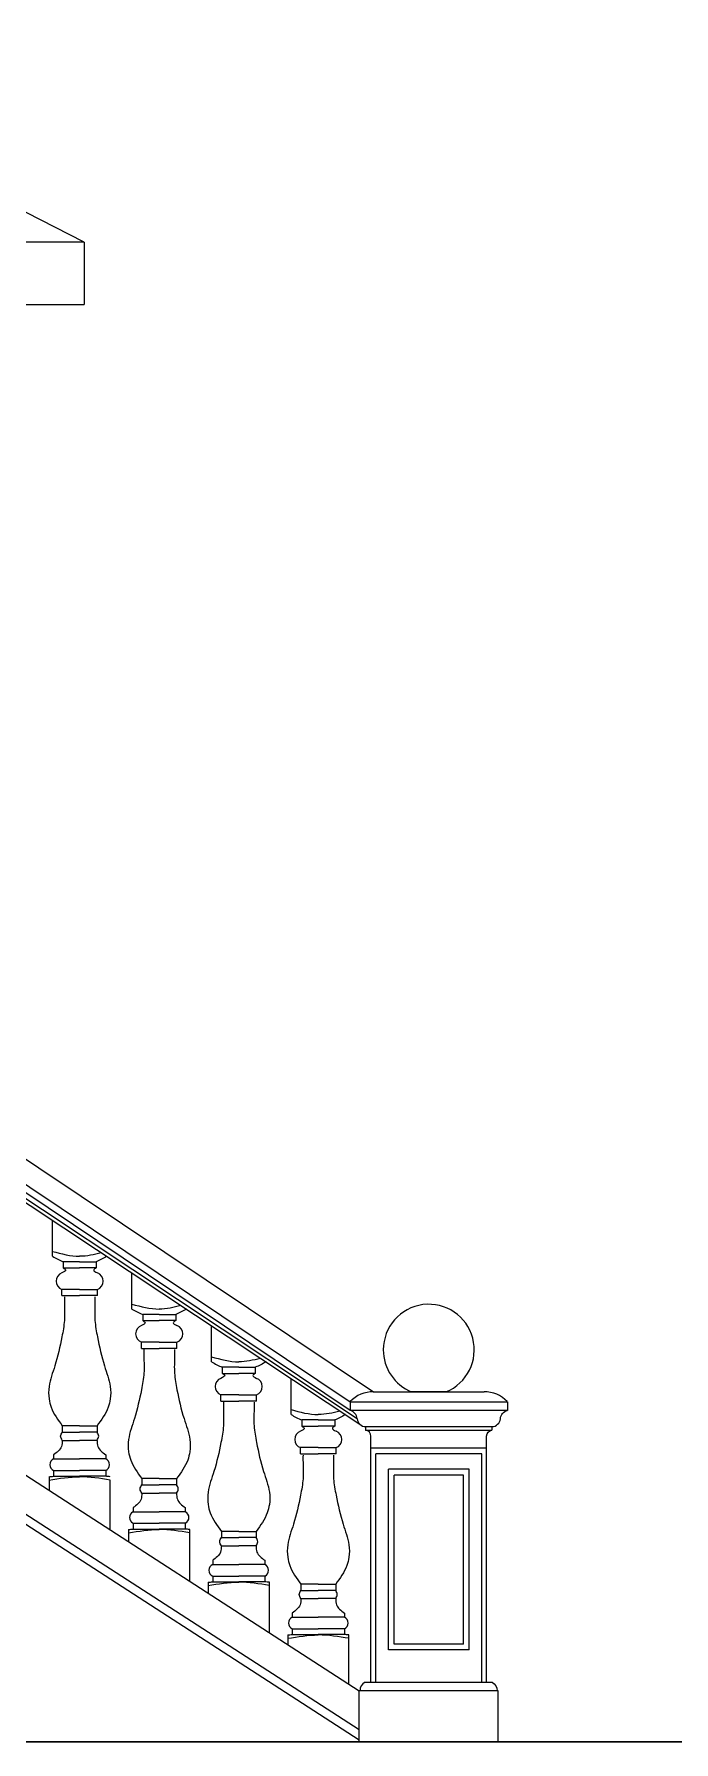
# Model space of a CAD drawing. Header units: millimetres. Extents: x 574812 to 785403, y 231698 to 285481.
# Drawn here: x 733465 to 735012, y 269263 to 273392 of the extents above; entities that cross this region are included whole.
import ezdxf

# ---------------------------------------------------------------- set-up
doc = ezdxf.new("R2010")
doc.units = ezdxf.units.MM
doc.layers.add('WALL-outdoor', color=14, linetype='Continuous', lineweight=30)
doc.layers.add('Баллюстрада', color=7, linetype='Continuous', lineweight=5)

msp = doc.modelspace()

# ---------------------------------------------------------------- linework, layer by layer
at = {"layer": 'WALL-outdoor', "lineweight": 9}
for p, q in [((733585.8, 272889), (731042.5, 274192.4)), ((733585.8, 272889), (731023.5, 272889)), ((733585.8, 272889), (733585.8, 272739)), ((733585.8, 272889), (733585.8, 272739)), ((731023.5, 272739), (733585.8, 272739)), ((733085.8, 270912.6), (734285.8, 270109.3)), ((733085.8, 270851.3), (734229.4, 270085.7)), ((733085.8, 270832.2), (734229.4, 270064.8)), ((733085.8, 270814.2), (734246.1, 270044.8)), ((733085.8, 270804.7), (734252.8, 270031)), ((733509, 270437.2), (733509, 270524.1)), ((733575, 270424.2), (733535, 270424.2)), ((733535, 270424.2), (733535, 270409.2)), ((733575, 270424.2), (733535, 270424.2)), ((733575, 270424.2), (733615, 270424.2)), ((733575, 270424.2), (733615, 270424.2)), ((733615, 270424.2), (733615, 270409.2)), ((733535, 270409.2), (733575, 270409.2)), ((733535, 270409.2), (733575, 270409.2)), ((733615, 270409.2), (733575, 270409.2)), ((733615, 270409.2), (733575, 270409.2)), ((733701.4, 270309.6), (733701.4, 270396.6)), ((733575, 270357.2), (733532, 270357.2)), ((733532, 270342.2), (733532, 270357.2)), ((733532, 270342.2), (733575, 270342.2)), ((733575, 270357.2), (733618, 270357.2)), ((733618, 270342.2), (733575, 270342.2)), ((733618, 270342.2), (733618, 270357.2)), ((733767.4, 270296.6), (733727.4, 270296.6)), ((733727.4, 270296.6), (733727.4, 270281.6)), ((733767.4, 270296.6), (733727.4, 270296.6)), ((733727.4, 270281.6), (733767.4, 270281.6)), ((733727.4, 270281.6), (733767.4, 270281.6)), ((733767.4, 270296.6), (733807.4, 270296.6)), ((733767.4, 270296.6), (733807.4, 270296.6)), ((733807.4, 270281.6), (733767.4, 270281.6)), ((733807.4, 270281.6), (733767.4, 270281.6)), ((733807.4, 270296.6), (733807.4, 270281.6)), ((733893.8, 270182.1), (733893.8, 270269)), ((733767.4, 270229.6), (733724.4, 270229.6)), ((733724.4, 270214.6), (733724.4, 270229.6)), ((733767.4, 270229.6), (733810.4, 270229.6)), ((733810.4, 270214.6), (733810.4, 270229.6)), ((733724.4, 270214.6), (733767.4, 270214.6)), ((733810.4, 270214.6), (733767.4, 270214.6)), ((733959.8, 270169.1), (733919.8, 270169.1)), ((733919.8, 270169.1), (733919.8, 270154.1)), ((733959.8, 270169.1), (733919.8, 270169.1)), ((733919.8, 270154.1), (733959.8, 270154.1)), ((733919.8, 270154.1), (733959.8, 270154.1)), ((733959.8, 270169.1), (733999.8, 270169.1)), ((733959.8, 270169.1), (733999.8, 270169.1)), ((733999.8, 270154.1), (733959.8, 270154.1)), ((733999.8, 270154.1), (733959.8, 270154.1)), ((733999.8, 270169.1), (733999.8, 270154.1)), ((734086.2, 270054.5), (734086.2, 270141.4)), ((733959.8, 270102.1), (733916.8, 270102.1)), ((733916.8, 270087.1), (733916.8, 270102.1)), ((733959.8, 270102.1), (734002.8, 270102.1)), ((734002.8, 270087.1), (734002.8, 270102.1)), ((734285.8, 270109.3), (734553, 270109.3)), ((734460.8, 270109.3), (734378, 270109.3)), ((733164.7, 270089), (734251.4, 269386.8)), ((733916.8, 270087.1), (733959.8, 270087.1)), ((734002.8, 270087.1), (733959.8, 270087.1)), ((734229.4, 270085.7), (734229.4, 270064.2)), ((734229.4, 270085.7), (734609.4, 270085.7)), ((734229.4, 270064.8), (734609.4, 270064.8)), ((734609.4, 270085.7), (734609.4, 270064.2)), ((733111, 270029.5), (734251.4, 269292.7)), ((733575, 270027.2), (733533, 270027.2)), ((733533, 270027.2), (733533, 270012.2)), ((733533, 270012.2), (733575, 270012.2)), ((733575, 270027.2), (733617, 270027.2)), ((733617, 270012.2), (733575, 270012.2)), ((733617, 270027.2), (733617, 270012.2)), ((734152.2, 270041.5), (734112.2, 270041.5)), ((734112.2, 270041.5), (734112.2, 270026.5)), ((734152.2, 270041.5), (734112.2, 270041.5)), ((734112.2, 270026.5), (734152.2, 270026.5)), ((734112.2, 270026.5), (734152.2, 270026.5)), ((734152.2, 270041.5), (734192.2, 270041.5)), ((734152.2, 270041.5), (734192.2, 270041.5)), ((734192.2, 270026.5), (734152.2, 270026.5)), ((734192.2, 270026.5), (734152.2, 270026.5)), ((734192.2, 270041.5), (734192.2, 270026.5)), ((734266.7, 270025.4), (734266.7, 270016.7)), ((734266.7, 270025.4), (734572.1, 270025.4)), ((734266.7, 270016.7), (734572.1, 270016.7)), ((734572.1, 270025.4), (734572.1, 270016.7)), ((733110.4, 270005), (734251.4, 269267.8)), ((733533, 269992.2), (733575, 269992.2)), ((733617, 269992.2), (733575, 269992.2)), ((734152.2, 269974.5), (734109.2, 269974.5)), ((734109.2, 269959.5), (734109.2, 269974.5)), ((734152.2, 269974.5), (734195.2, 269974.5)), ((734195.2, 269959.5), (734195.2, 269974.5)), ((734279.4, 269407.4), (734279.4, 270003.9)), ((734279.4, 269973.9), (734559.4, 269973.9)), ((734559.4, 269407.4), (734559.4, 270002.7)), ((734559.4, 269407.4), (734559.4, 269973.9)), ((733512, 269957.2), (733512, 269947.2)), ((733512, 269947.2), (733575, 269947.2)), ((733638, 269947.2), (733575, 269947.2)), ((733638, 269957.2), (733638, 269947.2)), ((734109.2, 269959.5), (734152.2, 269959.5)), ((734195.2, 269959.5), (734152.2, 269959.5)), ((734291.4, 269407.4), (734291.4, 269959.8)), ((734547.4, 269959.8), (734291.4, 269959.8)), ((734547.4, 269407.4), (734547.4, 269959.8)), ((733501, 269904.2), (733501, 269871.7)), ((733512, 269919.2), (733575, 269919.2)), ((733512, 269919.2), (733512, 269905.2)), ((733512, 269905.2), (733575, 269905.2)), ((733638, 269919.2), (733575, 269919.2)), ((733638, 269905.2), (733575, 269905.2)), ((733638, 269919.2), (733638, 269905.2)), ((733649, 269776.1), (733649, 269896.2)), ((733767.4, 269899.6), (733725.4, 269899.6)), ((733725.4, 269899.6), (733725.4, 269884.6)), ((733767.4, 269899.6), (733809.4, 269899.6)), ((733809.4, 269899.6), (733809.4, 269884.6)), ((734321.6, 269485.3), (734321.6, 269922.3)), ((734517.1, 269922.3), (734321.6, 269922.3)), ((734503.1, 269908.3), (734335.7, 269908.3)), ((734335.7, 269499.3), (734335.7, 269908.3)), ((734503.1, 269499.3), (734503.1, 269908.3)), ((734517.1, 269485.3), (734517.1, 269922.3)), ((733725.4, 269884.6), (733767.4, 269884.6)), ((733725.4, 269864.6), (733767.4, 269864.6)), ((733809.4, 269884.6), (733767.4, 269884.6)), ((733809.4, 269864.6), (733767.4, 269864.6)), ((733704.4, 269829.6), (733704.4, 269819.6)), ((733704.4, 269819.6), (733767.4, 269819.6)), ((733830.4, 269819.6), (733767.4, 269819.6)), ((733830.4, 269829.6), (733830.4, 269819.6)), ((733693.4, 269776.6), (733693.4, 269747.4)), ((733704.4, 269791.6), (733767.4, 269791.6)), ((733704.4, 269791.6), (733704.4, 269777.6)), ((733704.4, 269777.6), (733767.4, 269777.6)), ((733830.4, 269791.6), (733767.4, 269791.6)), ((733830.4, 269777.6), (733767.4, 269777.6)), ((733830.4, 269791.6), (733830.4, 269777.6)), ((733841.4, 269651.7), (733841.4, 269776.6)), ((733959.8, 269772.1), (733917.8, 269772.1)), ((733917.8, 269772.1), (733917.8, 269757.1)), ((733959.8, 269772.1), (734001.8, 269772.1)), ((734001.8, 269772.1), (734001.8, 269757.1)), ((733917.8, 269757.1), (733959.8, 269757.1)), ((733917.8, 269737.1), (733959.8, 269737.1)), ((734001.8, 269757.1), (733959.8, 269757.1)), ((734001.8, 269737.1), (733959.8, 269737.1)), ((733896.8, 269702.1), (733896.8, 269692.1)), ((733896.8, 269692.1), (733959.8, 269692.1)), ((734022.8, 269692.1), (733959.8, 269692.1)), ((734022.8, 269702.1), (734022.8, 269692.1)), ((733885.8, 269649.1), (733885.8, 269623.1)), ((733896.8, 269664.1), (733959.8, 269664.1)), ((733896.8, 269664.1), (733896.8, 269650.1)), ((733896.8, 269650.1), (733959.8, 269650.1)), ((734022.8, 269664.1), (733959.8, 269664.1)), ((734022.8, 269650.1), (733959.8, 269650.1)), ((734022.8, 269664.1), (734022.8, 269650.1)), ((734033.8, 269527.4), (734033.8, 269649.1)), ((734152.2, 269644.5), (734110.2, 269644.5)), ((734110.2, 269644.5), (734110.2, 269629.5)), ((734152.2, 269644.5), (734194.2, 269644.5)), ((734194.2, 269644.5), (734194.2, 269629.5)), ((734110.2, 269629.5), (734152.2, 269629.5)), ((734110.2, 269609.5), (734152.2, 269609.5)), ((734194.2, 269629.5), (734152.2, 269629.5)), ((734194.2, 269609.5), (734152.2, 269609.5)), ((734089.2, 269574.5), (734089.2, 269564.5)), ((734089.2, 269564.5), (734152.2, 269564.5)), ((734215.2, 269564.5), (734152.2, 269564.5)), ((734215.2, 269574.5), (734215.2, 269564.5)), ((734078.2, 269521.5), (734078.2, 269498.7)), ((734089.2, 269536.5), (734152.2, 269536.5)), ((734089.2, 269536.5), (734089.2, 269522.5)), ((734089.2, 269522.5), (734152.2, 269522.5)), ((734215.2, 269536.5), (734152.2, 269536.5)), ((734215.2, 269522.5), (734152.2, 269522.5)), ((734215.2, 269536.5), (734215.2, 269522.5)), ((734226.2, 269403.1), (734226.2, 269521.5)), ((734517.1, 269485.3), (734321.6, 269485.3)), ((734503.1, 269499.3), (734335.7, 269499.3)), ((734265.2, 269407.4), (734572.7, 269407.4)), ((734251.4, 269263.1), (734251.4, 269386.8)), ((734587.4, 269386.8), (734251.4, 269386.8)), ((734587.4, 269263.1), (734587.4, 269386.8))]:
    msp.add_line(p, q, dxfattribs=at)
for centre, radius, start, end in [((733539.3, 270377.2), 21.3, 110.016, 249.984), ((733539.3, 270377.2), 21.3, 110.016, 249.984), ((733610.7, 270377.2), 21.3, 290.016, 69.984), ((733610.7, 270377.2), 21.3, 290.016, 69.984), ((734419.4, 270211.2), 110, 292.1264, 180), ((733731.7, 270249.6), 21.3, 110.016, 249.984), ((733731.7, 270249.6), 21.3, 110.016, 249.984), ((733803.1, 270249.6), 21.3, 290.016, 69.984), ((733803.1, 270249.6), 21.3, 290.016, 69.984), ((734419.4, 270211.2), 110, 180, 247.8736), ((733924.1, 270122.1), 21.3, 110.016, 249.984), ((733924.1, 270122.1), 21.3, 110.016, 249.984), ((733995.5, 270122.1), 21.3, 290.016, 69.984), ((733995.5, 270122.1), 21.3, 290.016, 69.984), ((734283.7, 270035.2), 74.2, 88.3502, 137.0045), ((734555.1, 270035.2), 74.2, 42.9955, 91.6498), ((734116.5, 269994.5), 21.3, 110.016, 249.984), ((734116.5, 269994.5), 21.3, 110.016, 249.984), ((734187.9, 269994.5), 21.3, 290.016, 69.984), ((734187.9, 269994.5), 21.3, 290.016, 69.984), ((734267.1, 270046.3), 21, 185.1687, 269.0425), ((734571.7, 270046.3), 21, 270.9575, 354.8313), ((733518.4, 269933.2), 15.4, 114.5295, 245.4705), ((733631.6, 269933.2), 15.4, 294.5295, 65.4705), ((733710.8, 269805.6), 15.4, 114.5295, 245.4705), ((733824, 269805.6), 15.4, 294.5295, 65.4705), ((733903.2, 269678.1), 15.4, 114.5295, 245.4705), ((734016.4, 269678.1), 15.4, 294.5295, 65.4705), ((734095.6, 269550.5), 15.4, 114.5295, 245.4705), ((734208.8, 269550.5), 15.4, 294.5295, 65.4705)]:
    msp.add_arc(centre, radius, start, end, dxfattribs=at)
for centre, major_axis, ratio, start_param, end_param in [((734223.9, 270042.3), (0, 22.9), 0.976541, -1.476584, -0.251411), ((734264.8, 270001.9), (9.4, 11.9), 0.932572, -0.93594, 0.573404), ((734274.1, 269387.9), (0, 21.5), 0.976541, 0.439521, 1.621642)]:
    msp.add_ellipse(centre, major_axis=major_axis, ratio=ratio, start_param=start_param, end_param=end_param, dxfattribs=at)
at = {"layer": 'WALL-outdoor', "lineweight": 9, "extrusion": (0, 0, -1)}
for centre, major_axis, start_param, end_param in [((734614.9, 270042.3), (0, 22.9), -1.476584, -0.251411), ((734573.9, 270001.9), (0, 14.9), -1.521299, -0.129455), ((734563.8, 269387.9), (0, 21.5), 0.439521, 1.621642)]:
    msp.add_ellipse(centre, major_axis=major_axis, ratio=0.976541, start_param=start_param, end_param=end_param, dxfattribs=at)
at = {"layer": 'WALL-outdoor', "lineweight": 9}
for points in [[(733509, 270449.2), (733531, 270443.2), (733553, 270437.2), (733575, 270437.2)], [(733509, 270437.2), (733517.5, 270432.4), (733526.1, 270427.6), (733535, 270424.2)], [(733627.5, 270445.6), (733610, 270441), (733592.5, 270437.2), (733575, 270437.2)], [(733641, 270437.2), (733632.5, 270432.4), (733624, 270427.6), (733615, 270424.2)], [(733701.4, 270321.6), (733723.4, 270315.6), (733745.4, 270309.6), (733767.4, 270309.6)], [(733701.4, 270309.6), (733709.9, 270304.8), (733718.5, 270300), (733727.4, 270296.6)], [(733819.9, 270318), (733802.4, 270313.4), (733784.9, 270309.6), (733767.4, 270309.6)], [(733833.4, 270309.6), (733824.9, 270304.8), (733816.4, 270300), (733807.4, 270296.6)], [(733893.8, 270194.1), (733915.8, 270188.1), (733937.8, 270182.1), (733959.8, 270182.1)], [(733893.8, 270182.1), (733902.3, 270177.3), (733910.9, 270172.5), (733919.8, 270169.1)], [(734012.3, 270190.4), (733994.8, 270185.9), (733977.3, 270182.1), (733959.8, 270182.1)], [(734025.8, 270182.1), (734017.3, 270177.3), (734008.8, 270172.5), (733999.8, 270169.1)], [(734086.2, 270066.5), (734108.2, 270060.5), (734130.2, 270054.5), (734152.2, 270054.5)], [(734086.2, 270054.5), (734094.7, 270049.7), (734103.2, 270044.9), (734112.2, 270041.5)], [(734204.7, 270062.9), (734187.2, 270058.3), (734169.7, 270054.5), (734152.2, 270054.5)], [(734218.2, 270054.5), (734209.7, 270049.7), (734201.2, 270044.9), (734192.2, 270041.5)]]:
    msp.add_open_spline(points, degree=3, dxfattribs=at)
for points in [[(733535, 270409.2), (733541, 270404.2), (733532, 270397.2)], [(733535, 270409.2), (733541, 270404.2), (733532, 270397.2)], [(733615, 270409.2), (733609, 270404.2), (733618, 270397.2)], [(733615, 270409.2), (733609, 270404.2), (733618, 270397.2)], [(733538, 270339.2), (733538, 270322.2), (733538, 270282.2), (733532, 270242.2), (733515, 270172.2), (733501, 270122.2), (733501, 270092.2), (733506, 270072.2), (733533, 270027.2)], [(733612, 270339.2), (733612, 270322.2), (733612, 270282.2), (733618, 270242.2), (733635, 270172.2), (733649, 270122.2), (733649, 270092.2), (733644, 270072.2), (733617, 270027.2)], [(733727.4, 270281.6), (733733.4, 270276.6), (733724.4, 270269.6)], [(733727.4, 270281.6), (733733.4, 270276.6), (733724.4, 270269.6)], [(733807.4, 270281.6), (733801.4, 270276.6), (733810.4, 270269.6)], [(733807.4, 270281.6), (733801.4, 270276.6), (733810.4, 270269.6)], [(733730.4, 270211.6), (733730.4, 270194.6), (733730.4, 270154.6), (733724.4, 270114.6), (733707.4, 270044.6), (733693.4, 269994.6), (733693.4, 269964.6), (733698.4, 269944.6), (733725.4, 269899.6)], [(733804.4, 270211.6), (733804.4, 270194.6), (733804.4, 270154.6), (733810.4, 270114.6), (733827.4, 270044.6), (733841.4, 269994.6), (733841.4, 269964.6), (733836.4, 269944.6), (733809.4, 269899.6)], [(733919.8, 270154.1), (733925.8, 270149.1), (733916.8, 270142.1)], [(733919.8, 270154.1), (733925.8, 270149.1), (733916.8, 270142.1)], [(733999.8, 270154.1), (733993.8, 270149.1), (734002.8, 270142.1)], [(733999.8, 270154.1), (733993.8, 270149.1), (734002.8, 270142.1)], [(733922.8, 270084.1), (733922.8, 270067.1), (733922.8, 270027.1), (733916.8, 269987.1), (733899.8, 269917.1), (733885.8, 269867.1), (733885.8, 269837.1), (733890.8, 269817.1), (733917.8, 269772.1)], [(733996.8, 270084.1), (733996.8, 270067.1), (733996.8, 270027.1), (734002.8, 269987.1), (734019.8, 269917.1), (734033.8, 269867.1), (734033.8, 269837.1), (734028.8, 269817.1), (734001.8, 269772.1)], [(733533, 269992.2), (733529, 270002.2), (733533, 270012.2)], [(733617, 269992.2), (733621, 270002.2), (733617, 270012.2)], [(734112.2, 270026.5), (734118.2, 270021.5), (734109.2, 270014.5)], [(734112.2, 270026.5), (734118.2, 270021.5), (734109.2, 270014.5)], [(734192.2, 270026.5), (734186.2, 270021.5), (734195.2, 270014.5)], [(734192.2, 270026.5), (734186.2, 270021.5), (734195.2, 270014.5)], [(733533, 269992.2), (733531, 269977.2), (733512, 269957.2)], [(733617, 269992.2), (733619, 269977.2), (733638, 269957.2)], [(734115.2, 269956.5), (734115.2, 269939.5), (734115.2, 269899.5), (734109.2, 269859.5), (734092.2, 269789.5), (734078.2, 269739.5), (734078.2, 269709.5), (734083.2, 269689.5), (734110.2, 269644.5)], [(734189.2, 269956.5), (734189.2, 269939.5), (734189.2, 269899.5), (734195.2, 269859.5), (734212.2, 269789.5), (734226.2, 269739.5), (734226.2, 269709.5), (734221.2, 269689.5), (734194.2, 269644.5)], [(733725.4, 269864.6), (733723.4, 269849.6), (733704.4, 269829.6)], [(733725.4, 269864.6), (733721.4, 269874.6), (733725.4, 269884.6)], [(733809.4, 269864.6), (733813.4, 269874.6), (733809.4, 269884.6)], [(733809.4, 269864.6), (733811.4, 269849.6), (733830.4, 269829.6)], [(733917.8, 269737.1), (733915.8, 269722.1), (733896.8, 269702.1)], [(733917.8, 269737.1), (733913.8, 269747.1), (733917.8, 269757.1)], [(734001.8, 269737.1), (734005.8, 269747.1), (734001.8, 269757.1)], [(734001.8, 269737.1), (734003.8, 269722.1), (734022.8, 269702.1)], [(734110.2, 269609.5), (734108.2, 269594.5), (734089.2, 269574.5)], [(734110.2, 269609.5), (734106.2, 269619.5), (734110.2, 269629.5)], [(734194.2, 269609.5), (734198.2, 269619.5), (734194.2, 269629.5)], [(734194.2, 269609.5), (734196.2, 269594.5), (734215.2, 269574.5)]]:
    msp.add_spline(points, degree=3, dxfattribs=at)
for points, knots in [([(733501, 269904.2), (733504.7, 269904.6), (733508.4, 269904.9), (733512.1, 269905.2), (733512.1, 269905.2)], [0, 0, 0, 0, 1.104536, 1.109968, 1.109968, 1.109968, 1.109968]), ([(733501, 269896.2), (733525.7, 269900.2), (733550.4, 269904.2), (733575, 269904.2), (733575, 269904.2)], [0, 0, 0, 0, 7.443118, 7.443118, 7.443118, 7.443118, 7.443118]), ([(733649, 269896.2), (733624.4, 269900.2), (733599.7, 269904.2), (733575, 269904.2), (733575, 269904.2)], [0, 0, 0, 0, 7.443118, 7.443118, 7.443118, 7.443118, 7.443118]), ([(733649, 269904.2), (733645.4, 269904.6), (733641.7, 269904.9), (733638, 269905.2), (733638, 269905.2)], [0, 0, 0, 0, 1.104536, 1.109968, 1.109968, 1.109968, 1.109968]), ([(733693.4, 269776.6), (733697.1, 269777), (733700.8, 269777.4), (733704.5, 269777.6), (733704.5, 269777.6)], [0, 0, 0, 0, 1.104536, 1.109968, 1.109968, 1.109968, 1.109968]), ([(733693.4, 269768.6), (733718.1, 269772.6), (733742.7, 269776.6), (733767.4, 269776.6), (733767.4, 269776.6)], [0, 0, 0, 0, 7.443118, 7.443118, 7.443118, 7.443118, 7.443118]), ([(733841.4, 269768.6), (733816.7, 269772.6), (733792.1, 269776.6), (733767.4, 269776.6), (733767.4, 269776.6)], [0, 0, 0, 0, 7.443118, 7.443118, 7.443118, 7.443118, 7.443118]), ([(733841.4, 269776.6), (733837.7, 269777), (733834.1, 269777.4), (733830.4, 269777.6), (733830.4, 269777.6)], [0, 0, 0, 0, 1.104536, 1.109968, 1.109968, 1.109968, 1.109968]), ([(733885.8, 269649.1), (733889.5, 269649.4), (733893.2, 269649.8), (733896.8, 269650.1), (733896.9, 269650.1)], [0, 0, 0, 0, 1.104536, 1.109968, 1.109968, 1.109968, 1.109968]), ([(733885.8, 269641.1), (733910.5, 269645.1), (733935.1, 269649.1), (733959.8, 269649.1), (733959.8, 269649.1)], [0, 0, 0, 0, 7.443118, 7.443118, 7.443118, 7.443118, 7.443118]), ([(734033.8, 269641.1), (734009.1, 269645.1), (733984.5, 269649.1), (733959.8, 269649.1), (733959.8, 269649.1)], [0, 0, 0, 0, 7.443118, 7.443118, 7.443118, 7.443118, 7.443118]), ([(734033.8, 269649.1), (734030.1, 269649.4), (734026.5, 269649.8), (734022.8, 269650.1), (734022.8, 269650.1)], [0, 0, 0, 0, 1.104536, 1.109968, 1.109968, 1.109968, 1.109968]), ([(734078.2, 269521.5), (734081.9, 269521.9), (734085.6, 269522.3), (734089.2, 269522.5), (734089.3, 269522.5)], [0, 0, 0, 0, 1.104536, 1.109968, 1.109968, 1.109968, 1.109968]), ([(734078.2, 269513.5), (734102.9, 269517.5), (734127.5, 269521.5), (734152.2, 269521.5), (734152.2, 269521.5)], [0, 0, 0, 0, 7.443118, 7.443118, 7.443118, 7.443118, 7.443118]), ([(734226.2, 269513.5), (734201.5, 269517.5), (734176.9, 269521.5), (734152.2, 269521.5), (734152.2, 269521.5)], [0, 0, 0, 0, 7.443118, 7.443118, 7.443118, 7.443118, 7.443118]), ([(734226.2, 269521.5), (734222.5, 269521.9), (734218.9, 269522.3), (734215.2, 269522.5), (734215.2, 269522.5)], [0, 0, 0, 0, 1.104536, 1.109968, 1.109968, 1.109968, 1.109968])]:
    msp.add_open_spline(points, degree=3, knots=knots, dxfattribs=at)
at = {"layer": 'Баллюстрада', "lineweight": 30}
msp.add_line((704255.3, 269263.1), (742255.3, 269263.1), dxfattribs=at)

doc.saveas('drawing.dxf')
